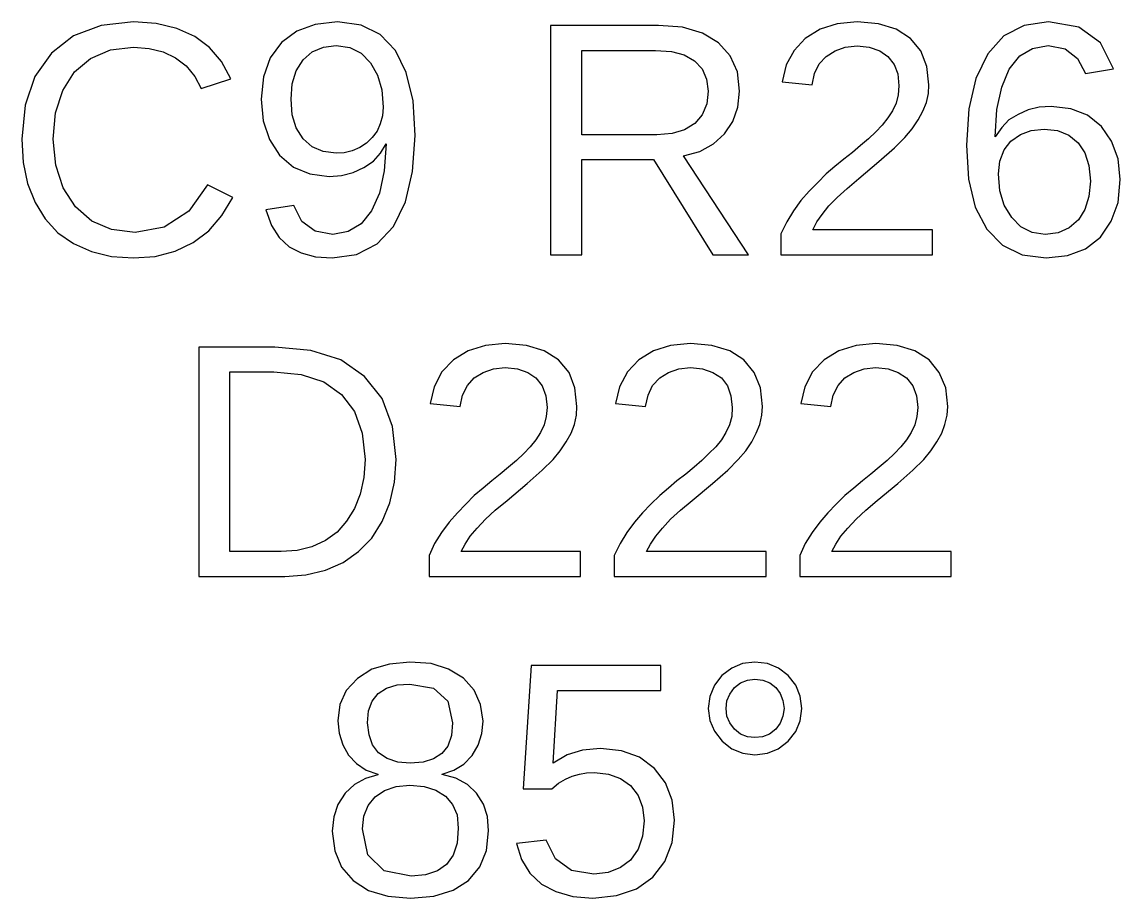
# Model space of a CAD drawing. Extents: x 194 to 2890, y 45 to 1503.
# Drawn here: x 1060.3 to 1087.76, y 1056.05 to 1077.95 of the extents above; entities that cross this region are included whole.
import ezdxf

# ---------------------------------------------------------------- set-up
doc = ezdxf.new("R2010")
doc.units = 0
doc.layers.get('0').update_dxf_attribs({"linetype": 'CONTINUOUS'})

msp = doc.modelspace()

# ---------------------------------------------------------------- linework, layer by layer
for points in [[(1063.63, 1072.09), (1064.13, 1072.22), (1064.58, 1072.44), (1064.97, 1072.73), (1065.3, 1073.11), (1065.57, 1073.56), (1064.94, 1073.88), (1064.47, 1073.22), (1063.86, 1072.82), (1063.13, 1072.69), (1062.54, 1072.76), (1062.05, 1072.97), (1061.64, 1073.33), (1061.33, 1073.8), (1061.15, 1074.37), (1061.08, 1075.02), (1061.14, 1075.68), (1061.32, 1076.24), (1061.61, 1076.7), (1062.01, 1077.04), (1062.51, 1077.25), (1063.09, 1077.32), (1063.48, 1077.29), (1063.83, 1077.2), (1064.14, 1077.05), (1064.41, 1076.85), (1064.62, 1076.59), (1064.78, 1076.29), (1065.52, 1076.53), (1065.29, 1076.96), (1064.99, 1077.31), (1064.62, 1077.59), (1064.17, 1077.79), (1063.66, 1077.91), (1063.09, 1077.95), (1062.28, 1077.86), (1061.59, 1077.6), (1061.04, 1077.17), (1060.62, 1076.59), (1060.38, 1075.87), (1060.3, 1075.02), (1060.33, 1074.44), (1060.44, 1073.91), (1060.63, 1073.44), (1060.88, 1073.03), (1061.2, 1072.68), (1061.59, 1072.41), (1062.04, 1072.21), (1062.54, 1072.09), (1063.09, 1072.05)], [(1068.67, 1072.14), (1069.18, 1072.4), (1069.59, 1072.84), (1069.89, 1073.45), (1070.07, 1074.21), (1070.13, 1075.11), (1070.08, 1075.98), (1069.91, 1076.69), (1069.64, 1077.24), (1069.26, 1077.64), (1068.78, 1077.87), (1068.19, 1077.95), (1067.63, 1077.89), (1067.17, 1077.72), (1066.79, 1077.44), (1066.51, 1077.05), (1066.34, 1076.58), (1066.28, 1076.02), (1066.33, 1075.48), (1066.49, 1075.01), (1066.74, 1074.62), (1067.09, 1074.32), (1067.5, 1074.15), (1067.98, 1074.09), (1068.29, 1074.11), (1068.58, 1074.19), (1068.85, 1074.31), (1069.09, 1074.47), (1069.27, 1074.67), (1069.41, 1074.9), (1069.36, 1074.23), (1069.24, 1073.67), (1069.04, 1073.23), (1068.78, 1072.9), (1068.46, 1072.71), (1068.07, 1072.64), (1067.63, 1072.72), (1067.3, 1072.96), (1067.1, 1073.36), (1066.4, 1073.25), (1066.54, 1072.86), (1066.73, 1072.56), (1066.98, 1072.33), (1067.28, 1072.18), (1067.64, 1072.08), (1068.06, 1072.05)], [(1074.3, 1074.51), (1076.09, 1074.51), (1077.58, 1072.13), (1078.47, 1072.13), (1076.84, 1074.6), (1077.25, 1074.71), (1077.59, 1074.9), (1077.87, 1075.15), (1078.08, 1075.46), (1078.2, 1075.82), (1078.24, 1076.22), (1078.19, 1076.7), (1078.01, 1077.1), (1077.72, 1077.43), (1077.32, 1077.67), (1076.82, 1077.82), (1076.22, 1077.86), (1073.52, 1077.86), (1073.52, 1072.13), (1074.3, 1072.13)], [(1083.07, 1072.75), (1080.08, 1072.75), (1080.18, 1072.95), (1080.31, 1073.14), (1080.48, 1073.35), (1080.69, 1073.56), (1080.94, 1073.79), (1081.23, 1074.04), (1081.73, 1074.46), (1082.12, 1074.8), (1082.38, 1075.06), (1082.56, 1075.28), (1082.71, 1075.5), (1082.83, 1075.72), (1082.92, 1075.94), (1082.97, 1076.16), (1082.98, 1076.38), (1082.93, 1076.84), (1082.78, 1077.23), (1082.52, 1077.54), (1082.16, 1077.77), (1081.72, 1077.9), (1081.19, 1077.95), (1080.69, 1077.9), (1080.26, 1077.77), (1079.89, 1077.54), (1079.61, 1077.24), (1079.41, 1076.88), (1079.31, 1076.45), (1080.06, 1076.38), (1080.12, 1076.66), (1080.24, 1076.9), (1080.41, 1077.09), (1080.64, 1077.23), (1080.89, 1077.32), (1081.19, 1077.35), (1081.49, 1077.32), (1081.75, 1077.23), (1081.95, 1077.09), (1082.11, 1076.89), (1082.2, 1076.65), (1082.23, 1076.35), (1082.21, 1076.13), (1082.16, 1075.92), (1082.07, 1075.73), (1081.95, 1075.55), (1081.81, 1075.37), (1081.65, 1075.2), (1081.47, 1075.03), (1081.27, 1074.86), (1081.07, 1074.69), (1080.85, 1074.52), (1080.63, 1074.34), (1080.41, 1074.15), (1080.2, 1073.94), (1079.99, 1073.72), (1079.78, 1073.49), (1079.59, 1073.23), (1079.43, 1072.95), (1079.28, 1072.65), (1079.28, 1072.13), (1083.07, 1072.13)], [(1086.45, 1072.11), (1086.9, 1072.28), (1087.27, 1072.57), (1087.54, 1072.97), (1087.71, 1073.44), (1087.76, 1074.01), (1087.71, 1074.53), (1087.55, 1074.97), (1087.3, 1075.34), (1086.95, 1075.62), (1086.53, 1075.78), (1086.04, 1075.84), (1085.74, 1075.82), (1085.46, 1075.75), (1085.21, 1075.64), (1084.98, 1075.5), (1084.8, 1075.31), (1084.64, 1075.08), (1084.68, 1075.76), (1084.8, 1076.32), (1084.99, 1076.77), (1085.25, 1077.1), (1085.57, 1077.29), (1085.96, 1077.36), (1086.39, 1077.28), (1086.7, 1077.04), (1086.9, 1076.66), (1087.6, 1076.78), (1087.27, 1077.43), (1086.73, 1077.82), (1085.97, 1077.95), (1085.36, 1077.86), (1084.85, 1077.6), (1084.45, 1077.15), (1084.15, 1076.54), (1083.98, 1075.78), (1083.92, 1074.87), (1083.97, 1074.02), (1084.14, 1073.32), (1084.43, 1072.77), (1084.82, 1072.37), (1085.31, 1072.13), (1085.91, 1072.05)], [(1067.83, 1074.71), (1067.56, 1074.83), (1067.33, 1075.03), (1067.16, 1075.3), (1067.06, 1075.63), (1067.03, 1076.02), (1067.06, 1076.4), (1067.16, 1076.73), (1067.33, 1077), (1067.56, 1077.2), (1067.84, 1077.32), (1068.16, 1077.36), (1068.5, 1077.31), (1068.78, 1077.17), (1069.02, 1076.93), (1069.19, 1076.62), (1069.3, 1076.25), (1069.33, 1075.82), (1069.32, 1075.6), (1069.26, 1075.4), (1069.18, 1075.22), (1069.06, 1075.06), (1068.92, 1074.92), (1068.75, 1074.81), (1068.56, 1074.73), (1068.36, 1074.68), (1068.16, 1074.67)], [(1074.3, 1075.13), (1074.3, 1077.24), (1076.14, 1077.24), (1076.54, 1077.21), (1076.86, 1077.13), (1077.12, 1076.98), (1077.31, 1076.78), (1077.42, 1076.52), (1077.46, 1076.22), (1077.43, 1075.9), (1077.31, 1075.63), (1077.13, 1075.41), (1076.87, 1075.25), (1076.56, 1075.16), (1076.18, 1075.13)], [(1085.56, 1072.69), (1085.28, 1072.83), (1085.05, 1073.06), (1084.86, 1073.37), (1084.75, 1073.73), (1084.72, 1074.15), (1084.75, 1074.47), (1084.86, 1074.75), (1085.03, 1074.97), (1085.27, 1075.14), (1085.54, 1075.24), (1085.86, 1075.27), (1086.2, 1075.24), (1086.48, 1075.12), (1086.71, 1074.93), (1086.88, 1074.68), (1086.98, 1074.36), (1087.02, 1073.97), (1086.98, 1073.59), (1086.88, 1073.26), (1086.72, 1073), (1086.49, 1072.8), (1086.21, 1072.68), (1085.89, 1072.64)], [(1074.27, 1064.71), (1071.28, 1064.71), (1071.38, 1064.9), (1071.51, 1065.1), (1071.68, 1065.3), (1071.89, 1065.52), (1072.13, 1065.75), (1072.43, 1065.99), (1072.93, 1066.41), (1073.31, 1066.75), (1073.58, 1067.01), (1073.76, 1067.23), (1073.91, 1067.45), (1074.03, 1067.67), (1074.12, 1067.89), (1074.17, 1068.12), (1074.18, 1068.34), (1074.13, 1068.8), (1073.98, 1069.19), (1073.72, 1069.5), (1073.36, 1069.73), (1072.92, 1069.86), (1072.38, 1069.91), (1071.89, 1069.86), (1071.46, 1069.73), (1071.09, 1069.5), (1070.8, 1069.2), (1070.61, 1068.83), (1070.51, 1068.41), (1071.26, 1068.34), (1071.32, 1068.62), (1071.44, 1068.86), (1071.61, 1069.05), (1071.83, 1069.19), (1072.09, 1069.28), (1072.38, 1069.31), (1072.69, 1069.28), (1072.95, 1069.19), (1073.15, 1069.05), (1073.31, 1068.85), (1073.4, 1068.6), (1073.43, 1068.31), (1073.41, 1068.09), (1073.36, 1067.88), (1073.27, 1067.69), (1073.15, 1067.5), (1073.01, 1067.33), (1072.85, 1067.16), (1072.67, 1066.99), (1072.47, 1066.82), (1072.26, 1066.65), (1072.05, 1066.48), (1071.83, 1066.3), (1071.61, 1066.11), (1071.4, 1065.9), (1071.19, 1065.68), (1070.98, 1065.45), (1070.79, 1065.19), (1070.62, 1064.91), (1070.48, 1064.61), (1070.48, 1064.09), (1074.27, 1064.09)], [(1078.91, 1064.71), (1075.92, 1064.71), (1076.02, 1064.9), (1076.15, 1065.1), (1076.32, 1065.3), (1076.52, 1065.52), (1076.77, 1065.75), (1077.06, 1065.99), (1077.57, 1066.41), (1077.95, 1066.75), (1078.21, 1067.01), (1078.4, 1067.23), (1078.55, 1067.45), (1078.66, 1067.67), (1078.75, 1067.89), (1078.8, 1068.12), (1078.82, 1068.34), (1078.77, 1068.8), (1078.61, 1069.19), (1078.35, 1069.5), (1078, 1069.73), (1077.55, 1069.86), (1077.02, 1069.91), (1076.52, 1069.86), (1076.09, 1069.73), (1075.73, 1069.5), (1075.44, 1069.2), (1075.24, 1068.83), (1075.14, 1068.41), (1075.89, 1068.34), (1075.96, 1068.62), (1076.07, 1068.86), (1076.25, 1069.05), (1076.47, 1069.19), (1076.73, 1069.28), (1077.02, 1069.31), (1077.32, 1069.28), (1077.58, 1069.19), (1077.79, 1069.05), (1077.94, 1068.85), (1078.03, 1068.6), (1078.06, 1068.31), (1078.05, 1068.09), (1077.99, 1067.88), (1077.9, 1067.69), (1077.79, 1067.5), (1077.65, 1067.33), (1077.48, 1067.16), (1077.3, 1066.99), (1077.11, 1066.82), (1076.9, 1066.65), (1076.68, 1066.48), (1076.47, 1066.3), (1076.25, 1066.11), (1076.03, 1065.9), (1075.82, 1065.68), (1075.62, 1065.45), (1075.43, 1065.19), (1075.26, 1064.91), (1075.11, 1064.61), (1075.11, 1064.09), (1078.91, 1064.09)], [(1083.54, 1064.71), (1080.55, 1064.71), (1080.65, 1064.9), (1080.78, 1065.1), (1080.95, 1065.3), (1081.16, 1065.52), (1081.4, 1065.75), (1081.69, 1065.99), (1082.2, 1066.41), (1082.58, 1066.75), (1082.85, 1067.01), (1083.03, 1067.23), (1083.18, 1067.45), (1083.3, 1067.67), (1083.38, 1067.89), (1083.44, 1068.12), (1083.45, 1068.34), (1083.4, 1068.8), (1083.24, 1069.19), (1082.99, 1069.5), (1082.63, 1069.73), (1082.19, 1069.86), (1081.65, 1069.91), (1081.16, 1069.86), (1080.73, 1069.73), (1080.36, 1069.5), (1080.07, 1069.2), (1079.88, 1068.83), (1079.78, 1068.41), (1080.53, 1068.34), (1080.59, 1068.62), (1080.71, 1068.86), (1080.88, 1069.05), (1081.1, 1069.19), (1081.36, 1069.28), (1081.65, 1069.31), (1081.96, 1069.28), (1082.21, 1069.19), (1082.42, 1069.05), (1082.58, 1068.85), (1082.67, 1068.6), (1082.7, 1068.31), (1082.68, 1068.09), (1082.63, 1067.88), (1082.54, 1067.69), (1082.42, 1067.5), (1082.28, 1067.33), (1082.12, 1067.16), (1081.94, 1066.99), (1081.74, 1066.82), (1081.53, 1066.65), (1081.32, 1066.48), (1081.1, 1066.3), (1080.88, 1066.11), (1080.66, 1065.9), (1080.45, 1065.68), (1080.25, 1065.45), (1080.06, 1065.19), (1079.89, 1064.91), (1079.75, 1064.61), (1079.75, 1064.09), (1083.54, 1064.09)], [(1067.4, 1064.13), (1067.89, 1064.25), (1068.33, 1064.44), (1068.72, 1064.71), (1069.05, 1065.05), (1069.31, 1065.46), (1069.5, 1065.93), (1069.62, 1066.45), (1069.66, 1067.01), (1069.57, 1067.84), (1069.31, 1068.54), (1068.87, 1069.09), (1068.27, 1069.5), (1067.52, 1069.74), (1066.62, 1069.82), (1064.72, 1069.82), (1064.72, 1064.09), (1066.87, 1064.09)], [(1065.5, 1064.71), (1065.5, 1069.2), (1066.6, 1069.2), (1067.28, 1069.14), (1067.85, 1068.95), (1068.29, 1068.64), (1068.62, 1068.21), (1068.81, 1067.67), (1068.88, 1067.01), (1068.85, 1066.56), (1068.76, 1066.15), (1068.62, 1065.79), (1068.42, 1065.47), (1068.18, 1065.2), (1067.89, 1064.99), (1067.55, 1064.83), (1067.18, 1064.74), (1066.78, 1064.71)], [(1070.6, 1056.1), (1071.08, 1056.25), (1071.47, 1056.49), (1071.75, 1056.83), (1071.92, 1057.24), (1071.97, 1057.73), (1071.94, 1058.09), (1071.84, 1058.4), (1071.67, 1058.67), (1071.44, 1058.89), (1071.15, 1059.05), (1070.81, 1059.14), (1070.81, 1059.15), (1071.1, 1059.25), (1071.35, 1059.4), (1071.56, 1059.61), (1071.71, 1059.87), (1071.8, 1060.16), (1071.83, 1060.47), (1071.77, 1060.89), (1071.61, 1061.25), (1071.34, 1061.55), (1070.97, 1061.77), (1070.53, 1061.91), (1070, 1061.95), (1069.49, 1061.9), (1069.05, 1061.77), (1068.69, 1061.54), (1068.41, 1061.24), (1068.25, 1060.89), (1068.2, 1060.48), (1068.23, 1060.17), (1068.32, 1059.88), (1068.47, 1059.62), (1068.67, 1059.41), (1068.91, 1059.25), (1069.2, 1059.15), (1069.2, 1059.13), (1068.89, 1059.04), (1068.62, 1058.89), (1068.38, 1058.67), (1068.2, 1058.39), (1068.1, 1058.08), (1068.06, 1057.72), (1068.12, 1057.23), (1068.29, 1056.82), (1068.58, 1056.49), (1068.97, 1056.24), (1069.45, 1056.1), (1070.02, 1056.05)], [(1078.94, 1059.67), (1079.21, 1059.78), (1079.46, 1059.97), (1079.65, 1060.21), (1079.76, 1060.48), (1079.8, 1060.79), (1079.76, 1061.1), (1079.65, 1061.37), (1079.46, 1061.61), (1079.22, 1061.8), (1078.94, 1061.91), (1078.63, 1061.95), (1078.32, 1061.91), (1078.05, 1061.8), (1077.8, 1061.61), (1077.62, 1061.37), (1077.5, 1061.09), (1077.46, 1060.79), (1077.5, 1060.49), (1077.62, 1060.22), (1077.81, 1059.97), (1078.05, 1059.78), (1078.33, 1059.67), (1078.63, 1059.63)], [(1075.17, 1056.11), (1075.67, 1056.28), (1076.08, 1056.57), (1076.38, 1056.96), (1076.56, 1057.44), (1076.62, 1058), (1076.56, 1058.5), (1076.39, 1058.93), (1076.12, 1059.29), (1075.74, 1059.57), (1075.29, 1059.73), (1074.77, 1059.79), (1074.32, 1059.75), (1073.93, 1059.63), (1073.58, 1059.42), (1073.69, 1061.24), (1076.28, 1061.24), (1076.28, 1061.86), (1073.03, 1061.86), (1072.83, 1058.78), (1073.55, 1058.78), (1073.72, 1058.92), (1073.89, 1059.02), (1074.06, 1059.1), (1074.24, 1059.15), (1074.42, 1059.18), (1074.62, 1059.19), (1074.97, 1059.15), (1075.27, 1059.04), (1075.52, 1058.86), (1075.71, 1058.61), (1075.82, 1058.32), (1075.86, 1057.98), (1075.82, 1057.6), (1075.71, 1057.27), (1075.52, 1057), (1075.27, 1056.81), (1074.96, 1056.69), (1074.6, 1056.65), (1074.04, 1056.74), (1073.64, 1057.03), (1073.41, 1057.5), (1072.67, 1057.41), (1072.79, 1057.01), (1073, 1056.67), (1073.29, 1056.4), (1073.65, 1056.21), (1074.08, 1056.09), (1074.58, 1056.05)], [(1069.7, 1059.45), (1069.43, 1059.54), (1069.22, 1059.68), (1069.07, 1059.88), (1068.98, 1060.13), (1068.94, 1060.43), (1068.97, 1060.73), (1069.06, 1060.97), (1069.21, 1061.16), (1069.42, 1061.3), (1069.68, 1061.38), (1070, 1061.4), (1070.59, 1061.3), (1070.95, 1060.97), (1071.07, 1060.43), (1071.04, 1060.11), (1070.95, 1059.85), (1070.8, 1059.66), (1070.59, 1059.53), (1070.33, 1059.45), (1070.01, 1059.42)], [(1078.44, 1060.08), (1078.27, 1060.15), (1078.12, 1060.27), (1078, 1060.43), (1077.93, 1060.6), (1077.91, 1060.79), (1077.93, 1060.98), (1078, 1061.15), (1078.12, 1061.31), (1078.27, 1061.43), (1078.44, 1061.5), (1078.63, 1061.52), (1078.83, 1061.5), (1079, 1061.43), (1079.15, 1061.31), (1079.26, 1061.16), (1079.33, 1060.99), (1079.36, 1060.79), (1079.33, 1060.6), (1079.26, 1060.42), (1079.15, 1060.27), (1078.99, 1060.15), (1078.82, 1060.08), (1078.63, 1060.06)], [(1069.36, 1056.73), (1068.95, 1057.13), (1068.82, 1057.78), (1068.85, 1058.1), (1068.96, 1058.36), (1069.13, 1058.58), (1069.37, 1058.74), (1069.66, 1058.84), (1070, 1058.87), (1070.36, 1058.84), (1070.65, 1058.75), (1070.89, 1058.6), (1071.07, 1058.39), (1071.18, 1058.13), (1071.21, 1057.8), (1071.18, 1057.42), (1071.08, 1057.12), (1070.92, 1056.89), (1070.69, 1056.73), (1070.39, 1056.63), (1070.03, 1056.6)]]:
    msp.add_lwpolyline(points, close=True)

doc.saveas('drawing.dxf')
